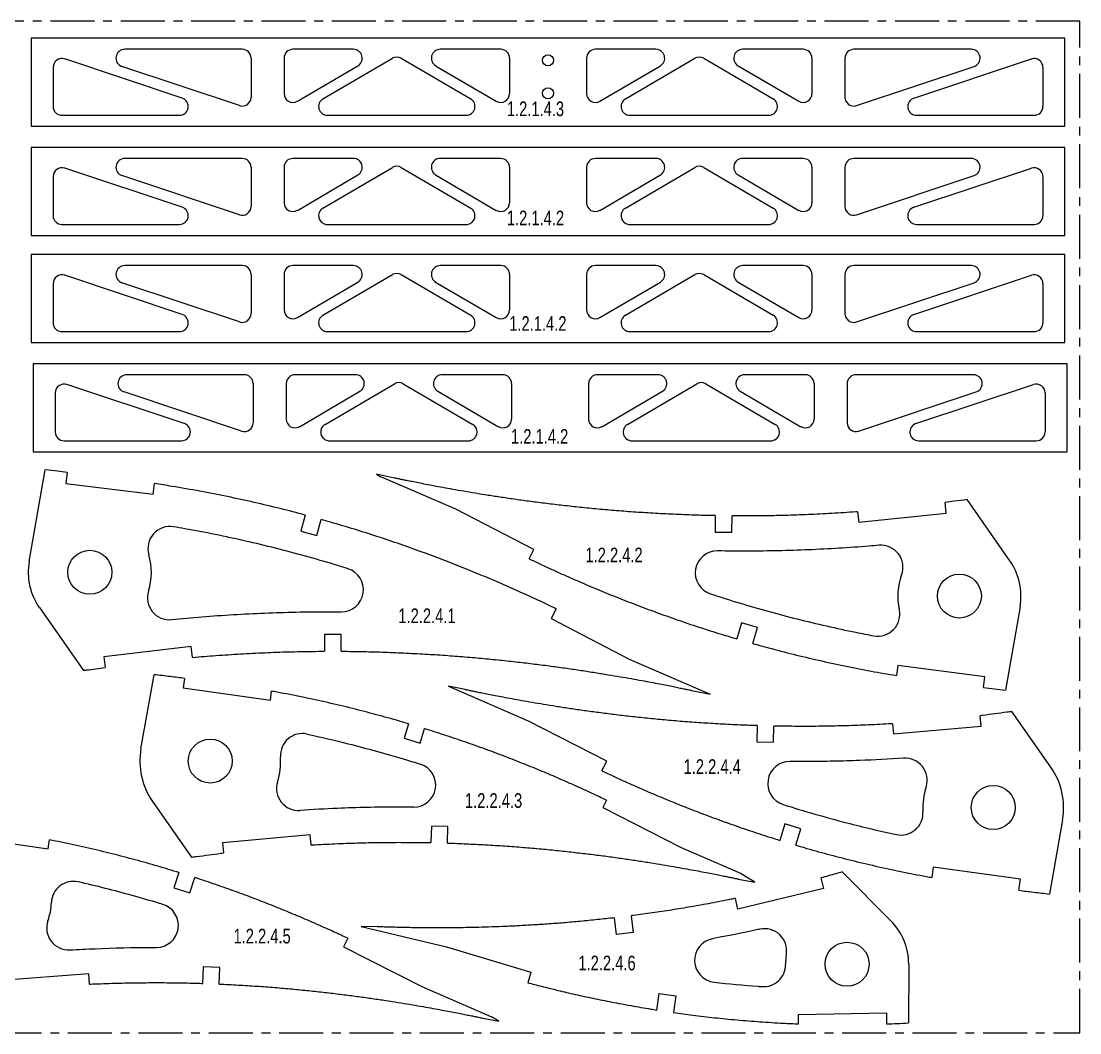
# Model space of a CAD drawing. Header units: inches. Extents: x 0 to 23.8, y 0 to 11.8.
# Drawn here: x 11.72 to 23.75, y 0.25 to 11.75 of the extents above; entities that cross this region are included whole.
import ezdxf

# ---------------------------------------------------------------- set-up
doc = ezdxf.new("R2010")
doc.units = ezdxf.units.IN
doc.header["$MEASUREMENT"] = 0
doc.linetypes.add('CENTERX2', pattern=[0.8, 0.5, -0.1, 0.1, -0.1])
doc.layers.add('PART_NAMES', color=1, linetype='Continuous')
doc.styles.add('SLDTEXTSTYLE0', font='TXT', dxfattribs={"width": 0.75})

msp = doc.modelspace()

# ---------------------------------------------------------------- linework, layer by layer
at = {"color": 7, "linetype": 'CENTERX2', "lineweight": 18}
for p, q in [((23.75, 11.75), (0.25, 11.75)), ((23.75, 0.25), (23.75, 11.75)), ((0.25, 0.25), (23.75, 0.25))]:
    msp.add_line(p, q, dxfattribs=at)
at = {"color": 7, "linetype": 'Continuous', "lineweight": 25}
for p, q in [((23.581, 11.555), (11.831, 11.555)), ((11.831, 11.555), (11.831, 10.555)), ((23.581, 10.555), (23.581, 11.555)), ((13.549, 10.875), (12.213, 11.32)), ((14.231, 11.43), (12.895, 11.43)), ((14.331, 11.33), (14.331, 10.885)), ((14.706, 11.33), (14.706, 10.927)), ((15.495, 11.43), (14.806, 11.43)), ((15.148, 10.866), (15.937, 11.328)), ((16.038, 11.328), (16.827, 10.866)), ((17.169, 11.43), (16.48, 11.43)), ((17.269, 11.33), (17.269, 10.927)), ((18.144, 11.33), (18.144, 10.927)), ((18.932, 11.43), (18.244, 11.43)), ((18.586, 10.866), (19.374, 11.328)), ((19.475, 11.328), (20.264, 10.866)), ((20.606, 11.43), (19.917, 11.43)), ((20.706, 11.33), (20.706, 10.927)), ((21.081, 11.33), (21.081, 10.885)), ((22.517, 11.43), (21.181, 11.43)), ((21.863, 10.875), (23.2, 11.32)), ((12.081, 11.225), (12.081, 10.78)), ((14.2, 10.79), (12.863, 11.235)), ((14.857, 10.841), (15.545, 11.244)), ((16.429, 11.244), (17.118, 10.841)), ((18.294, 10.841), (18.983, 11.244)), ((19.867, 11.244), (20.556, 10.841)), ((21.213, 10.79), (22.549, 11.235)), ((23.331, 11.225), (23.331, 10.78)), ((12.181, 10.68), (13.517, 10.68)), ((15.199, 10.68), (16.776, 10.68)), ((18.636, 10.68), (20.214, 10.68)), ((21.895, 10.68), (23.231, 10.68)), ((11.831, 10.555), (23.581, 10.555)), ((23.581, 10.314), (11.831, 10.314)), ((11.831, 10.314), (11.831, 9.314)), ((23.581, 9.314), (23.581, 10.314)), ((14.231, 10.189), (12.895, 10.189)), ((15.495, 10.189), (14.806, 10.189)), ((17.169, 10.189), (16.48, 10.189)), ((18.932, 10.189), (18.244, 10.189)), ((20.606, 10.189), (19.917, 10.189)), ((22.517, 10.189), (21.181, 10.189)), ((13.549, 9.634), (12.213, 10.079)), ((14.2, 9.549), (12.863, 9.994)), ((14.331, 10.089), (14.331, 9.643)), ((14.706, 10.089), (14.706, 9.686)), ((14.857, 9.599), (15.545, 10.003)), ((15.148, 9.625), (15.937, 10.087)), ((16.038, 10.087), (16.827, 9.625)), ((16.429, 10.003), (17.118, 9.599)), ((17.269, 10.089), (17.269, 9.686)), ((18.144, 10.089), (18.144, 9.686)), ((18.294, 9.599), (18.983, 10.003)), ((18.586, 9.625), (19.374, 10.087)), ((19.475, 10.087), (20.264, 9.625)), ((19.867, 10.003), (20.556, 9.599)), ((20.706, 10.089), (20.706, 9.686)), ((21.081, 10.089), (21.081, 9.643)), ((21.213, 9.549), (22.549, 9.994)), ((21.863, 9.634), (23.2, 10.079)), ((12.081, 9.984), (12.081, 9.539)), ((23.331, 9.984), (23.331, 9.539)), ((12.181, 9.439), (13.517, 9.439)), ((15.199, 9.439), (16.776, 9.439)), ((18.636, 9.439), (20.214, 9.439)), ((21.895, 9.439), (23.231, 9.439)), ((11.831, 9.314), (23.581, 9.314)), ((23.581, 9.096), (11.831, 9.096)), ((11.831, 9.096), (11.831, 8.096)), ((23.581, 8.096), (23.581, 9.096)), ((14.231, 8.971), (12.895, 8.971)), ((15.495, 8.971), (14.806, 8.971)), ((17.169, 8.971), (16.48, 8.971)), ((18.932, 8.971), (18.244, 8.971)), ((20.606, 8.971), (19.917, 8.971)), ((22.517, 8.971), (21.181, 8.971)), ((13.549, 8.416), (12.213, 8.861)), ((14.331, 8.871), (14.331, 8.426)), ((14.706, 8.871), (14.706, 8.468)), ((14.857, 8.382), (15.545, 8.785)), ((15.148, 8.407), (15.937, 8.869)), ((16.038, 8.869), (16.827, 8.407)), ((16.429, 8.785), (17.118, 8.382)), ((17.269, 8.871), (17.269, 8.468)), ((18.144, 8.871), (18.144, 8.468)), ((18.294, 8.382), (18.983, 8.785)), ((18.586, 8.407), (19.374, 8.869)), ((19.475, 8.869), (20.264, 8.407)), ((19.867, 8.785), (20.556, 8.382)), ((20.706, 8.871), (20.706, 8.468)), ((21.081, 8.871), (21.081, 8.426)), ((21.863, 8.416), (23.2, 8.861)), ((12.081, 8.766), (12.081, 8.321)), ((14.2, 8.331), (12.863, 8.776)), ((21.213, 8.331), (22.549, 8.776)), ((23.331, 8.766), (23.331, 8.321)), ((12.181, 8.221), (13.517, 8.221)), ((15.199, 8.221), (16.776, 8.221)), ((18.636, 8.221), (20.214, 8.221)), ((21.895, 8.221), (23.231, 8.221)), ((11.831, 8.096), (23.581, 8.096)), ((23.605, 7.855), (11.855, 7.855)), ((11.855, 7.855), (11.855, 6.855)), ((23.605, 6.855), (23.605, 7.855)), ((14.255, 7.73), (12.918, 7.73)), ((15.518, 7.73), (14.83, 7.73)), ((17.192, 7.73), (16.503, 7.73)), ((18.956, 7.73), (18.267, 7.73)), ((20.63, 7.73), (19.941, 7.73)), ((22.541, 7.73), (21.205, 7.73)), ((13.572, 7.175), (12.236, 7.62)), ((14.355, 7.63), (14.355, 7.185)), ((14.73, 7.63), (14.73, 7.227)), ((15.172, 7.166), (15.96, 7.628)), ((16.061, 7.628), (16.85, 7.166)), ((17.292, 7.63), (17.292, 7.227)), ((18.167, 7.63), (18.167, 7.227)), ((18.609, 7.166), (19.398, 7.628)), ((19.499, 7.628), (20.288, 7.166)), ((20.73, 7.63), (20.73, 7.227)), ((21.105, 7.63), (21.105, 7.185)), ((21.887, 7.175), (23.223, 7.62)), ((12.105, 7.525), (12.105, 7.08)), ((14.223, 7.09), (12.887, 7.535)), ((14.88, 7.14), (15.569, 7.544)), ((16.453, 7.544), (17.142, 7.14)), ((18.318, 7.14), (19.006, 7.544)), ((19.89, 7.544), (20.579, 7.14)), ((21.236, 7.09), (22.572, 7.535)), ((23.355, 7.525), (23.355, 7.08)), ((12.205, 6.98), (13.541, 6.98)), ((15.222, 6.98), (16.8, 6.98)), ((18.66, 6.98), (20.237, 6.98)), ((21.918, 6.98), (23.255, 6.98)), ((11.855, 6.855), (23.605, 6.855)), ((11.809, 5.607), (11.992, 6.649)), ((12.241, 6.62), (12.226, 6.496)), ((15.758, 6.6), (15.806, 6.57)), ((15.962, 6.557), (15.758, 6.6)), ((16.657, 6.201), (15.806, 6.57)), ((12.226, 6.496), (13.218, 6.375)), ((13.218, 6.375), (13.233, 6.493)), ((22.232, 6.158), (22.219, 6.278)), ((22.955, 5.617), (22.468, 6.311)), ((17.545, 5.743), (16.657, 6.201)), ((21.225, 6.174), (21.237, 6.055)), ((21.237, 6.055), (22.232, 6.158)), ((14.945, 6.136), (14.895, 5.952)), ((15.078, 5.902), (15.128, 6.085)), ((19.607, 6.129), (19.604, 5.942)), ((19.794, 5.94), (19.797, 6.126)), ((14.895, 5.952), (15.078, 5.902)), ((19.604, 5.942), (19.794, 5.94)), ((17.492, 5.639), (17.545, 5.743)), ((11.925, 5.084), (12.425, 4.37)), ((17.8, 5.069), (17.742, 4.958)), ((23.071, 5.094), (22.904, 4.147)), ((17.742, 4.958), (18.63, 4.497)), ((19.903, 4.909), (19.851, 4.728)), ((20.085, 4.856), (19.903, 4.909)), ((20.033, 4.676), (20.085, 4.856)), ((15.356, 4.777), (15.166, 4.777)), ((15.166, 4.777), (15.166, 4.587)), ((15.356, 4.587), (15.356, 4.777)), ((13.651, 4.642), (12.658, 4.526)), ((13.666, 4.518), (13.651, 4.642)), ((12.658, 4.526), (12.672, 4.402)), ((18.63, 4.497), (19.547, 4.098)), ((21.68, 4.427), (21.665, 4.312)), ((22.671, 4.298), (21.68, 4.427)), ((13.079, 3.478), (13.228, 4.321)), ((13.576, 4.279), (13.561, 4.17)), ((22.655, 4.176), (22.671, 4.298)), ((13.561, 4.17), (14.551, 4.033)), ((14.551, 4.033), (14.565, 4.134)), ((16.575, 4.189), (16.578, 4.187)), ((16.765, 4.151), (16.575, 4.189)), ((17.485, 3.794), (16.578, 4.187)), ((19.337, 4.143), (19.547, 4.098)), ((22.628, 3.736), (22.618, 3.855)), ((23.422, 3.269), (22.979, 3.902)), ((16.12, 3.763), (16.07, 3.599)), ((18.375, 3.339), (17.485, 3.794)), ((20.083, 3.742), (20.078, 3.558)), ((20.268, 3.553), (20.273, 3.737)), ((21.622, 3.764), (21.633, 3.647)), ((21.633, 3.647), (22.628, 3.736)), ((16.252, 3.544), (16.302, 3.708)), ((16.07, 3.599), (16.252, 3.544)), ((20.078, 3.558), (20.268, 3.553)), ((18.319, 3.228), (18.375, 3.339)), ((18.372, 2.894), (18.329, 2.811)), ((13.212, 2.88), (13.655, 2.247)), ((18.329, 2.811), (19.22, 2.355)), ((23.554, 2.672), (23.406, 1.828)), ((16.38, 2.6), (16.375, 2.412)), ((16.569, 2.595), (16.38, 2.6)), ((16.565, 2.407), (16.569, 2.595)), ((20.399, 2.624), (20.342, 2.438)), ((20.581, 2.569), (20.399, 2.624)), ((20.524, 2.383), (20.581, 2.569)), ((11.037, 2.485), (12.026, 2.34)), ((12.026, 2.34), (12.041, 2.444)), ((15.002, 2.502), (14.007, 2.41)), ((14.007, 2.41), (14.018, 2.295)), ((15.013, 2.385), (15.002, 2.502)), ((19.22, 2.355), (19.892, 2.064)), ((13.51, 2.072), (13.455, 1.899)), ((19.894, 2.062), (19.892, 2.064)), ((20.058, 1.961), (19.894, 2.062)), ((21.601, 1.524), (21.048, 2.079)), ((22.085, 2.134), (22.069, 2.015)), ((23.076, 1.996), (22.085, 2.134)), ((13.636, 1.842), (13.691, 2.015)), ((19.868, 1.998), (20.058, 1.961)), ((20.807, 2.011), (20.836, 1.889)), ((23.058, 1.87), (23.076, 1.996)), ((13.455, 1.899), (13.636, 1.842)), ((20.836, 1.889), (19.864, 1.656)), ((19.835, 1.777), (19.835, 1.778)), ((19.864, 1.656), (19.835, 1.777)), ((18.651, 1.581), (18.674, 1.392)), ((18.651, 1.581), (18.651, 1.581)), ((15.582, 1.46), (15.584, 1.46)), ((15.765, 1.455), (15.582, 1.46)), ((15.584, 1.46), (16.554, 1.229)), ((18.462, 1.558), (18.462, 1.558)), ((18.485, 1.369), (18.462, 1.558)), ((15.429, 1.325), (15.38, 1.227)), ((18.674, 1.392), (18.485, 1.369)), ((15.38, 1.227), (16.271, 0.775)), ((16.554, 1.229), (17.511, 0.939)), ((13.786, 0.999), (13.779, 0.812)), ((13.976, 0.992), (13.786, 0.999)), ((13.969, 0.805), (13.976, 0.992)), ((21.805, 1.029), (21.804, 0.362)), ((12.487, 0.922), (11.49, 0.845)), ((12.496, 0.804), (12.487, 0.922)), ((17.511, 0.939), (17.475, 0.82)), ((16.271, 0.775), (17.065, 0.432)), ((18.943, 0.509), (18.971, 0.697)), ((18.971, 0.697), (19.159, 0.669)), ((19.159, 0.669), (19.131, 0.481)), ((16.964, 0.417), (17.148, 0.381)), ((17.148, 0.381), (17.065, 0.432)), ((20.552, 0.458), (21.552, 0.476)), ((20.554, 0.352), (20.552, 0.458)), ((21.552, 0.476), (21.554, 0.351))]:
    msp.add_line(p, q, dxfattribs=at)
for centre, radius in [((17.706, 11.305), 0.0625), ((17.706, 10.93), 0.0625), ((12.498, 5.485), 0.25), ((22.381, 5.215), 0.25), ((13.867, 3.339), 0.25), ((22.766, 2.811), 0.25), ((21.105, 1.03), 0.25)]:
    msp.add_circle(centre, radius, dxfattribs=at)
for centre, radius, start, end in [((12.181, 11.225), 0.1, 71.5651, 180), ((12.895, 11.33), 0.1, 90, 251.5651), ((14.231, 11.33), 0.1, 0, 90), ((14.806, 11.33), 0.1, 90, 180), ((15.495, 11.33), 0.1, 300.3432, 90), ((15.987, 11.242), 0.1, 59.6568, 120.3432), ((16.48, 11.33), 0.1, 90, 239.6568), ((17.169, 11.33), 0.1, 0, 90), ((18.244, 11.33), 0.1, 90, 180), ((18.932, 11.33), 0.1, 300.3432, 90), ((19.425, 11.242), 0.1, 59.6568, 120.3432), ((19.917, 11.33), 0.1, 90, 239.6568), ((20.606, 11.33), 0.1, 0, 90), ((21.181, 11.33), 0.1, 90, 180), ((22.517, 11.33), 0.1, 288.4349, 90), ((23.231, 11.225), 0.1, 0, 108.4349), ((13.517, 10.78), 0.1, 270, 71.5651), ((14.231, 10.885), 0.1, 251.5651, 0), ((14.806, 10.927), 0.1, 180, 300.3432), ((15.199, 10.78), 0.1, 120.3432, 270), ((16.776, 10.78), 0.1, 270, 59.6568), ((17.169, 10.927), 0.1, 239.6568, 0), ((18.244, 10.927), 0.1, 180, 300.3432), ((18.636, 10.78), 0.1, 120.3432, 270), ((20.214, 10.78), 0.1, 270, 59.6568), ((20.606, 10.927), 0.1, 239.6568, 0), ((21.181, 10.885), 0.1, 180, 288.4349), ((21.895, 10.78), 0.1, 108.4349, 270), ((12.181, 10.78), 0.1, 180, 270), ((23.231, 10.78), 0.1, 270, 0), ((12.895, 10.089), 0.1, 90, 251.5651), ((14.231, 10.089), 0.1, 0, 90), ((14.806, 10.089), 0.1, 90, 180), ((15.495, 10.089), 0.1, 300.3432, 90), ((16.48, 10.089), 0.1, 90, 239.6568), ((17.169, 10.089), 0.1, 0, 90), ((18.244, 10.089), 0.1, 90, 180), ((18.932, 10.089), 0.1, 300.3432, 90), ((19.917, 10.089), 0.1, 90, 239.6568), ((20.606, 10.089), 0.1, 0, 90), ((21.181, 10.089), 0.1, 90, 180), ((22.517, 10.089), 0.1, 288.4349, 90), ((12.181, 9.984), 0.1, 71.5651, 180), ((15.987, 10.001), 0.1, 59.6568, 120.3432), ((19.425, 10.001), 0.1, 59.6568, 120.3432), ((23.231, 9.984), 0.1, 0, 108.4349), ((13.517, 9.539), 0.1, 270, 71.5651), ((14.231, 9.643), 0.1, 251.5651, 0), ((14.806, 9.686), 0.1, 180, 300.3432), ((17.169, 9.686), 0.1, 239.6568, 0), ((18.244, 9.686), 0.1, 180, 300.3432), ((20.606, 9.686), 0.1, 239.6568, 0), ((21.181, 9.643), 0.1, 180, 288.4349), ((21.895, 9.539), 0.1, 108.4349, 270), ((12.181, 9.539), 0.1, 180, 270), ((15.199, 9.539), 0.1, 120.3432, 270), ((16.776, 9.539), 0.1, 270, 59.6568), ((18.636, 9.539), 0.1, 120.3432, 270), ((20.214, 9.539), 0.1, 270, 59.6568), ((23.231, 9.539), 0.1, 270, 0), ((12.895, 8.871), 0.1, 90, 251.5651), ((14.231, 8.871), 0.1, 0, 90), ((14.806, 8.871), 0.1, 90, 180), ((15.495, 8.871), 0.1, 300.3432, 90), ((16.48, 8.871), 0.1, 90, 239.6568), ((17.169, 8.871), 0.1, 0, 90), ((18.244, 8.871), 0.1, 90, 180), ((18.932, 8.871), 0.1, 300.3432, 90), ((19.917, 8.871), 0.1, 90, 239.6568), ((20.606, 8.871), 0.1, 0, 90), ((21.181, 8.871), 0.1, 90, 180), ((22.517, 8.871), 0.1, 288.4349, 90), ((12.181, 8.766), 0.1, 71.5651, 180), ((15.987, 8.783), 0.1, 59.6568, 120.3432), ((19.425, 8.783), 0.1, 59.6568, 120.3432), ((23.231, 8.766), 0.1, 0, 108.4349), ((14.231, 8.426), 0.1, 251.5651, 0), ((14.806, 8.468), 0.1, 180, 300.3432), ((17.169, 8.468), 0.1, 239.6568, 0), ((18.244, 8.468), 0.1, 180, 300.3432), ((20.606, 8.468), 0.1, 239.6568, 0), ((21.181, 8.426), 0.1, 180, 288.4349), ((12.181, 8.321), 0.1, 180, 270), ((13.517, 8.321), 0.1, 270, 71.5651), ((15.199, 8.321), 0.1, 120.3432, 270), ((16.776, 8.321), 0.1, 270, 59.6568), ((18.636, 8.321), 0.1, 120.3432, 270), ((20.214, 8.321), 0.1, 270, 59.6568), ((21.895, 8.321), 0.1, 108.4349, 270), ((23.231, 8.321), 0.1, 270, 0), ((12.918, 7.63), 0.1, 90, 251.5651), ((14.255, 7.63), 0.1, 0, 90), ((14.83, 7.63), 0.1, 90, 180), ((15.518, 7.63), 0.1, 300.3432, 90), ((16.503, 7.63), 0.1, 90, 239.6568), ((17.192, 7.63), 0.1, 0, 90), ((18.267, 7.63), 0.1, 90, 180), ((18.956, 7.63), 0.1, 300.3432, 90), ((19.941, 7.63), 0.1, 90, 239.6568), ((20.63, 7.63), 0.1, 0, 90), ((21.205, 7.63), 0.1, 90, 180), ((22.541, 7.63), 0.1, 288.4349, 90), ((12.205, 7.525), 0.1, 71.5651, 180), ((16.011, 7.542), 0.1, 59.6568, 120.3432), ((19.448, 7.542), 0.1, 59.6568, 120.3432), ((23.255, 7.525), 0.1, 0, 108.4349), ((14.83, 7.227), 0.1, 180, 300.3432), ((17.192, 7.227), 0.1, 239.6568, 0), ((18.267, 7.227), 0.1, 180, 300.3432), ((20.63, 7.227), 0.1, 239.6568, 0), ((13.541, 7.08), 0.1, 270, 71.5651), ((14.255, 7.185), 0.1, 251.5651, 0), ((15.222, 7.08), 0.1, 120.3432, 270), ((16.8, 7.08), 0.1, 270, 59.6568), ((18.66, 7.08), 0.1, 120.3432, 270), ((20.237, 7.08), 0.1, 270, 59.6568), ((21.205, 7.185), 0.1, 180, 288.4349), ((21.918, 7.08), 0.1, 108.4349, 270), ((12.205, 7.08), 0.1, 180, 270), ((23.255, 7.08), 0.1, 270, 0), ((13.409, 5.756), 0.25, 80.3223, 196.5674), ((21.49, 5.543), 0.25, 339.8123, 95.0013), ((12.498, 5.485), 0.7, 342.2709, 16.5674), ((19.629, 5.478), 0.25, 89.0369, 251.8803), ((12.498, 5.485), 0.7, 170, 215), ((22.381, 5.215), 0.7, 350, 35), ((15.358, 5.287), 0.25, 269.6386, 72.6258), ((22.381, 5.215), 0.7, 159.8123, 192.5368), ((13.403, 5.196), 0.25, 162.2709, 275.7178), ((21.454, 5.009), 0.25, 259.3262, 12.5368), ((14.915, 3.402), 0.25, 77.7815, 183.4316), ((13.867, 3.339), 0.8, 170, 215), ((13.867, 3.339), 0.8, 342.7521, 3.4316), ((21.764, 3.122), 0.25, 342.7509, 93.8136), ((16.18, 3.065), 0.25, 269.4878, 72.4387), ((20.453, 3.084), 0.25, 89.4899, 252.4409), ((22.766, 2.811), 0.8, 350, 35), ((14.87, 3.027), 0.25, 162.7521, 273.8141), ((22.766, 2.811), 0.8, 162.7509, 183.4309), ((21.718, 2.748), 0.25, 257.7819, 3.4309), ((12.311, 1.722), 0.25, 77.1481, 177.9442), ((11.362, 1.756), 0.7, 340.6805, 357.9442), ((13.255, 1.471), 0.25, 269.9606, 73.0254), ((12.258, 1.442), 0.25, 160.6805, 273.3565), ((21.105, 1.03), 0.7, 359.9107, 44.9107), ((20.168, 1.184), 0.25, 350.6658, 102.3567), ((19.621, 1.074), 0.25, 100.3959, 263.5881), ((21.105, 1.03), 0.7, 170.6658, 180.2964), ((20.155, 1.025), 0.25, 265.933, 0.2964)]:
    msp.add_arc(centre, radius, start, end, dxfattribs=at)
for points, knots in [([(12.241, 6.62), (12.204, 6.625), (12.121, 6.634), (12.039, 6.644), (11.992, 6.649)], [0.32701733, 0.32701733, 0.32701733, 0.32701733, 0.33178411, 0.33779237, 0.33779237, 0.33779237, 0.33779237]), ([(19.607, 6.129), (19.537, 6.13), (19.388, 6.134), (19.161, 6.142), (18.93, 6.154), (18.705, 6.168), (18.488, 6.184), (18.277, 6.202), (18.074, 6.222), (17.878, 6.244), (17.691, 6.266), (17.512, 6.289), (17.341, 6.312), (17.18, 6.336), (17.028, 6.359), (16.885, 6.382), (16.751, 6.405), (16.628, 6.427), (16.514, 6.447), (16.411, 6.466), (16.319, 6.484), (16.236, 6.5), (16.165, 6.515), (16.104, 6.527), (16.054, 6.537), (16.015, 6.545), (15.988, 6.551), (15.971, 6.555), (15.963, 6.556), (15.962, 6.557)], [0.8297426, 0.8297426, 0.8297426, 0.8297426, 0.8394749, 0.8504814, 0.8612077, 0.8716393, 0.8817634, 0.8915636, 0.9010274, 0.910139, 0.918884, 0.9272493, 0.9352211, 0.9427847, 0.9499282, 0.9566385, 0.9629042, 0.9687123, 0.9740545, 0.9789184, 0.9832972, 0.9871802, 0.9905607, 0.9934334, 0.9957906, 0.9976296, 0.9989458, 0.9997366, 1, 1, 1, 1]), ([(14.945, 6.136), (14.851, 6.161), (14.659, 6.211), (14.365, 6.281), (14.06, 6.347), (13.749, 6.408), (13.472, 6.456), (13.299, 6.483), (13.233, 6.493)], [0.20847393, 0.20847393, 0.20847393, 0.20847393, 0.22101159, 0.23416183, 0.24758745, 0.26127682, 0.27522271, 0.28391494, 0.28391494, 0.28391494, 0.28391494]), ([(22.468, 6.311), (22.42, 6.305), (22.337, 6.294), (22.254, 6.283), (22.219, 6.278)], [0.69678413, 0.69678413, 0.69678413, 0.69678413, 0.70358182, 0.70843101, 0.70843101, 0.70843101, 0.70843101]), ([(21.225, 6.174), (21.218, 6.173), (21.12, 6.166), (20.934, 6.154), (20.666, 6.14), (20.403, 6.131), (20.144, 6.126), (19.943, 6.125), (19.828, 6.126), (19.797, 6.126)], [0.75474358, 0.75474358, 0.75474358, 0.75474358, 0.75572556, 0.76831995, 0.78072434, 0.79292653, 0.80491604, 0.81667908, 0.82094423, 0.82094423, 0.82094423, 0.82094423]), ([(17.8, 5.069), (17.783, 5.077), (17.706, 5.115), (17.564, 5.182), (17.372, 5.269), (17.17, 5.359), (16.959, 5.448), (16.739, 5.538), (16.51, 5.628), (16.272, 5.717), (16.024, 5.805), (15.769, 5.891), (15.504, 5.975), (15.29, 6.039), (15.163, 6.075), (15.128, 6.085)], [0.076928, 0.076928, 0.076928, 0.076928, 0.0793498, 0.0880629, 0.0971758, 0.1066781, 0.1165616, 0.1268143, 0.1374283, 0.1483936, 0.1596998, 0.1713381, 0.1832977, 0.1955696, 0.200285, 0.200285, 0.200285, 0.200285]), ([(15.432, 5.526), (15.384, 5.541), (15.111, 5.625), (14.61, 5.764), (14.038, 5.894), (13.651, 5.968), (13.493, 5.995), (13.451, 6.003)], [0.18058045, 0.18058045, 0.18058045, 0.18058045, 0.18733994, 0.21856326, 0.24978658, 0.26539825, 0.27110165, 0.27110165, 0.27110165, 0.27110165]), ([(21.468, 5.792), (21.43, 5.789), (21.163, 5.766), (20.667, 5.736), (20.092, 5.724), (19.748, 5.726), (19.633, 5.728)], [0.74507904, 0.74507904, 0.74507904, 0.74507904, 0.75019907, 0.78142419, 0.8126493, 0.82820575, 0.82820575, 0.82820575, 0.82820575]), ([(17.492, 5.639), (17.495, 5.638), (17.557, 5.608), (17.681, 5.549), (17.867, 5.464), (18.063, 5.378), (18.267, 5.291), (18.481, 5.204), (18.703, 5.117), (18.934, 5.03), (19.174, 4.945), (19.422, 4.861), (19.648, 4.789), (19.792, 4.746), (19.851, 4.728)], [0.0789047, 0.0789047, 0.0789047, 0.0789047, 0.0793498, 0.0880629, 0.0971758, 0.1066781, 0.1165616, 0.1268143, 0.1374283, 0.1483936, 0.1596998, 0.1713381, 0.1832977, 0.191412, 0.191412, 0.191412, 0.191412]), ([(19.551, 5.241), (19.66, 5.205), (19.987, 5.102), (20.537, 4.95), (21.049, 4.833), (21.34, 4.776), (21.407, 4.763)], [0.17167726, 0.17167726, 0.17167726, 0.17167726, 0.18735667, 0.21858278, 0.24980889, 0.2592336, 0.2592336, 0.2592336, 0.2592336]), ([(13.428, 4.947), (13.542, 4.959), (13.894, 4.991), (14.484, 5.027), (15.012, 5.038), (15.303, 5.037), (15.356, 5.037)], [0.73505991, 0.73505991, 0.73505991, 0.73505991, 0.75022228, 0.7814445, 0.81266671, 0.81965123, 0.81965123, 0.81965123, 0.81965123]), ([(13.666, 4.518), (13.754, 4.526), (13.936, 4.54), (14.209, 4.558), (14.485, 4.572), (14.757, 4.582), (14.983, 4.586), (15.119, 4.587), (15.166, 4.587)], [0.74377456, 0.74377456, 0.74377456, 0.74377456, 0.75572556, 0.76831995, 0.78072434, 0.79292653, 0.80491604, 0.81123849, 0.81123849, 0.81123849, 0.81123849]), ([(15.356, 4.587), (15.418, 4.587), (15.565, 4.585), (15.792, 4.58), (16.037, 4.57), (16.276, 4.558), (16.507, 4.544), (16.732, 4.527), (16.949, 4.508), (17.159, 4.488), (17.36, 4.466), (17.554, 4.443), (17.738, 4.419), (17.914, 4.395), (18.081, 4.371), (18.238, 4.346), (18.385, 4.322), (18.523, 4.299), (18.65, 4.277), (18.767, 4.256), (18.873, 4.236), (18.969, 4.218), (19.054, 4.201), (19.127, 4.186), (19.19, 4.173), (19.241, 4.163), (19.281, 4.155), (19.31, 4.149), (19.327, 4.145), (19.335, 4.143), (19.337, 4.143)], [0.8197722, 0.8197722, 0.8197722, 0.8197722, 0.8282035, 0.8394749, 0.8504814, 0.8612077, 0.8716393, 0.8817634, 0.8915636, 0.9010274, 0.910139, 0.918884, 0.9272493, 0.9352211, 0.9427847, 0.9499282, 0.9566385, 0.9629042, 0.9687123, 0.9740545, 0.9789184, 0.9832972, 0.9871802, 0.9905607, 0.9934334, 0.9957906, 0.9976296, 0.9989458, 0.9997366, 1, 1, 1, 1]), ([(20.033, 4.676), (20.093, 4.659), (20.246, 4.617), (20.495, 4.552), (20.783, 4.484), (21.078, 4.42), (21.373, 4.362), (21.569, 4.327), (21.665, 4.312)], [0.19985464, 0.19985464, 0.19985464, 0.19985464, 0.20814356, 0.22101159, 0.23416183, 0.24758745, 0.26127682, 0.27417496, 0.27417496, 0.27417496, 0.27417496]), ([(12.425, 4.37), (12.438, 4.371), (12.52, 4.382), (12.603, 4.393), (12.672, 4.402)], [0.68762683, 0.68762683, 0.68762683, 0.68762683, 0.68942286, 0.69885553, 0.69885553, 0.69885553, 0.69885553]), ([(13.576, 4.279), (13.521, 4.286), (13.405, 4.3), (13.289, 4.314), (13.228, 4.321)], [0.31002229, 0.31002229, 0.31002229, 0.31002229, 0.31768923, 0.3261278, 0.3261278, 0.3261278, 0.3261278]), ([(16.12, 3.763), (16.086, 3.773), (15.964, 3.809), (15.752, 3.868), (15.481, 3.938), (15.202, 4.005), (14.916, 4.067), (14.703, 4.109), (14.585, 4.13), (14.565, 4.134)], [0.19067167, 0.19067167, 0.19067167, 0.19067167, 0.1955696, 0.20814356, 0.22101159, 0.23416183, 0.24758745, 0.26127682, 0.2640961, 0.2640961, 0.2640961, 0.2640961]), ([(20.083, 3.742), (20.009, 3.744), (19.86, 3.75), (19.638, 3.761), (19.421, 3.775), (19.21, 3.79), (19.006, 3.808), (18.809, 3.827), (18.62, 3.848), (18.439, 3.869), (18.265, 3.892), (18.1, 3.914), (17.944, 3.937), (17.797, 3.96), (17.658, 3.982), (17.529, 4.004), (17.41, 4.025), (17.3, 4.045), (17.2, 4.064), (17.11, 4.081), (17.031, 4.096), (16.962, 4.11), (16.903, 4.122), (16.855, 4.132), (16.817, 4.14), (16.79, 4.146), (16.774, 4.149), (16.767, 4.15), (16.765, 4.151)], [0.8397951, 0.8397951, 0.8397951, 0.8397951, 0.8504814, 0.8612077, 0.8716393, 0.8817634, 0.8915636, 0.9010274, 0.910139, 0.918884, 0.9272493, 0.9352211, 0.9427847, 0.9499282, 0.9566385, 0.9629042, 0.9687123, 0.9740545, 0.9789184, 0.9832972, 0.9871802, 0.9905607, 0.9934334, 0.9957906, 0.9976296, 0.9989458, 0.9997366, 1, 1, 1, 1]), ([(22.979, 3.902), (22.96, 3.9), (22.849, 3.885), (22.728, 3.869), (22.627, 3.856), (22.618, 3.855)], [0.70082373, 0.70082373, 0.70082373, 0.70082373, 0.70358182, 0.71690756, 0.71825247, 0.71825247, 0.71825247, 0.71825247]), ([(21.622, 3.764), (21.607, 3.763), (21.505, 3.757), (21.318, 3.748), (21.064, 3.739), (20.813, 3.734), (20.568, 3.733), (20.388, 3.735), (20.29, 3.737), (20.273, 3.737)], [0.76610033, 0.76610033, 0.76610033, 0.76610033, 0.76831995, 0.78072434, 0.79292653, 0.80491604, 0.81667908, 0.82820352, 0.83070494, 0.83070494, 0.83070494, 0.83070494]), ([(14.968, 3.646), (15.125, 3.612), (15.495, 3.525), (15.924, 3.406), (16.195, 3.323), (16.256, 3.303)], [0.7587281, 0.7587281, 0.7587281, 0.7587281, 0.78142419, 0.8126493, 0.82164921, 0.82164921, 0.82164921, 0.82164921]), ([(18.372, 2.894), (18.317, 2.92), (18.202, 2.974), (18.024, 3.056), (17.835, 3.139), (17.637, 3.224), (17.43, 3.308), (17.215, 3.392), (16.992, 3.476), (16.76, 3.558), (16.529, 3.636), (16.375, 3.685), (16.302, 3.708)], [0.0796837, 0.0796837, 0.0796837, 0.0796837, 0.0880629, 0.0971758, 0.1066781, 0.1165616, 0.1268143, 0.1374283, 0.1483936, 0.1596998, 0.1713381, 0.1819492, 0.1819492, 0.1819492, 0.1819492]), ([(21.747, 3.371), (21.582, 3.36), (21.416, 3.352), (21.15, 3.342), (21.051, 3.339), (20.851, 3.335), (20.751, 3.334), (20.586, 3.334), (20.521, 3.334), (20.456, 3.334)], [0.8490431, 0.8490431, 0.8490431, 0.8490431, 0.875, 0.875, 0.890625, 0.890625, 0.90625, 0.90625, 0.91647312, 0.91647312, 0.91647312, 0.91647312]), ([(18.319, 3.228), (18.355, 3.211), (18.45, 3.166), (18.609, 3.094), (18.799, 3.01), (18.996, 2.926), (19.203, 2.841), (19.418, 2.757), (19.642, 2.673), (19.874, 2.591), (20.108, 2.512), (20.265, 2.462), (20.342, 2.438)], [0.08259729, 0.08259729, 0.08259729, 0.08259729, 0.08806291, 0.09717576, 0.10667811, 0.11656157, 0.12681428, 0.1374283, 0.14839362, 0.15969976, 0.17133813, 0.18245405, 0.18245405, 0.18245405, 0.18245405]), ([(16.178, 2.815), (16.113, 2.816), (15.825, 2.817), (15.394, 2.807), (15.029, 2.788), (14.886, 2.778)], [0.17820957, 0.17820957, 0.17820957, 0.17820957, 0.18734448, 0.21856856, 0.23861712, 0.23861712, 0.23861712, 0.23861712]), ([(20.378, 2.846), (20.617, 2.77), (20.859, 2.701), (21.289, 2.589), (21.477, 2.544), (21.665, 2.503)], [0.08536537, 0.08536537, 0.08536537, 0.08536537, 0.125, 0.125, 0.15547653, 0.15547653, 0.15547653, 0.15547653]), ([(13.51, 2.072), (13.502, 2.075), (13.411, 2.103), (13.236, 2.155), (12.981, 2.226), (12.718, 2.294), (12.449, 2.358), (12.222, 2.408), (12.086, 2.435), (12.041, 2.444)], [0.18208846, 0.18208846, 0.18208846, 0.18208846, 0.1832977, 0.1955696, 0.20814356, 0.22101159, 0.23416183, 0.24758745, 0.25402306, 0.25402306, 0.25402306, 0.25402306]), ([(15.013, 2.385), (15.028, 2.386), (15.129, 2.392), (15.315, 2.401), (15.57, 2.41), (15.82, 2.415), (16.066, 2.416), (16.25, 2.414), (16.353, 2.413), (16.375, 2.412)], [0.76618815, 0.76618815, 0.76618815, 0.76618815, 0.76831995, 0.78072434, 0.79292653, 0.80491604, 0.81667908, 0.82820352, 0.83139745, 0.83139745, 0.83139745, 0.83139745]), ([(16.565, 2.407), (16.634, 2.405), (16.779, 2.399), (16.995, 2.388), (17.213, 2.375), (17.424, 2.359), (17.628, 2.341), (17.824, 2.322), (18.014, 2.301), (18.195, 2.28), (18.368, 2.258), (18.533, 2.235), (18.689, 2.212), (18.837, 2.189), (18.975, 2.167), (19.104, 2.145), (19.224, 2.124), (19.333, 2.104), (19.433, 2.086), (19.523, 2.068), (19.603, 2.053), (19.672, 2.039), (19.731, 2.027), (19.779, 2.017), (19.816, 2.009), (19.843, 2.004), (19.859, 2), (19.867, 1.999), (19.868, 1.998)], [0.8404876, 0.8404876, 0.8404876, 0.8404876, 0.8504814, 0.8612077, 0.8716393, 0.8817634, 0.8915636, 0.9010274, 0.910139, 0.918884, 0.9272493, 0.9352211, 0.9427847, 0.9499282, 0.9566385, 0.9629042, 0.9687123, 0.9740545, 0.9789184, 0.9832972, 0.9871802, 0.9905607, 0.9934334, 0.9957906, 0.9976296, 0.9989458, 0.9997366, 1, 1, 1, 1]), ([(13.655, 2.247), (13.674, 2.25), (13.785, 2.264), (13.906, 2.281), (14.008, 2.293), (14.018, 2.295)], [0.70082373, 0.70082373, 0.70082373, 0.70082373, 0.70358182, 0.71690756, 0.71834029, 0.71834029, 0.71834029, 0.71834029]), ([(20.524, 2.383), (20.555, 2.374), (20.673, 2.339), (20.882, 2.281), (21.153, 2.211), (21.431, 2.145), (21.717, 2.083), (21.93, 2.041), (22.048, 2.019), (22.069, 2.015)], [0.19117651, 0.19117651, 0.19117651, 0.19117651, 0.1955696, 0.20814356, 0.22101159, 0.23416183, 0.24758745, 0.26127682, 0.2641247, 0.2641247, 0.2641247, 0.2641247]), ([(21.048, 2.079), (21.025, 2.072), (20.945, 2.049), (20.865, 2.027), (20.807, 2.011)], [0.72642313, 0.72642313, 0.72642313, 0.72642313, 0.73000927, 0.7392261, 0.7392261, 0.7392261, 0.7392261]), ([(13.328, 1.71), (13.315, 1.714), (13.098, 1.78), (12.778, 1.868), (12.469, 1.943), (12.367, 1.966)], [0.18533133, 0.18533133, 0.18533133, 0.18533133, 0.18734433, 0.21856838, 0.23390879, 0.23390879, 0.23390879, 0.23390879]), ([(15.429, 1.325), (15.405, 1.336), (15.323, 1.375), (15.18, 1.44), (14.997, 1.521), (14.805, 1.602), (14.605, 1.684), (14.397, 1.766), (14.181, 1.847), (13.956, 1.926), (13.792, 1.982), (13.703, 2.011), (13.691, 2.015)], [0.08426435, 0.08426435, 0.08426435, 0.08426435, 0.08806291, 0.09717576, 0.10667811, 0.11656157, 0.12681428, 0.1374283, 0.14839362, 0.15969976, 0.17133813, 0.17307419, 0.17307419, 0.17307419, 0.17307419]), ([(23.058, 1.87), (23.113, 1.863), (23.229, 1.849), (23.345, 1.835), (23.406, 1.828)], [0.3100503, 0.3100503, 0.3100503, 0.3100503, 0.31768923, 0.3261278, 0.3261278, 0.3261278, 0.3261278]), ([(19.835, 1.778), (19.819, 1.774), (19.727, 1.756), (19.559, 1.723), (19.333, 1.682), (19.111, 1.646), (18.893, 1.613), (18.74, 1.592), (18.66, 1.582), (18.651, 1.581)], [0.79044157, 0.79044157, 0.79044157, 0.79044157, 0.79292653, 0.80491604, 0.81667908, 0.82820352, 0.8394749, 0.85048136, 0.85191402, 0.85191402, 0.85191402, 0.85191402]), ([(18.462, 1.558), (18.398, 1.55), (18.268, 1.536), (18.074, 1.517), (17.883, 1.5), (17.699, 1.486), (17.521, 1.475), (17.351, 1.465), (17.188, 1.458), (17.032, 1.452), (16.885, 1.448), (16.745, 1.445), (16.615, 1.444), (16.492, 1.443), (16.379, 1.443), (16.275, 1.444), (16.18, 1.445), (16.094, 1.446), (16.019, 1.448), (15.953, 1.45), (15.897, 1.451), (15.851, 1.452), (15.815, 1.454), (15.789, 1.454), (15.774, 1.455), (15.767, 1.455), (15.765, 1.455)], [0.8616436, 0.8616436, 0.8616436, 0.8616436, 0.8716393, 0.8817634, 0.8915636, 0.9010274, 0.910139, 0.918884, 0.9272493, 0.9352211, 0.9427847, 0.9499282, 0.9566385, 0.9629042, 0.9687123, 0.9740545, 0.9789184, 0.9832972, 0.9871802, 0.9905607, 0.9934334, 0.9957906, 0.9976296, 0.9989458, 0.9997366, 1, 1, 1, 1]), ([(20.114, 1.428), (20.107, 1.426), (19.928, 1.387), (19.748, 1.351), (19.576, 1.32)], [0.78029767, 0.78029767, 0.78029767, 0.78029767, 0.78144792, 0.80771836, 0.80771836, 0.80771836, 0.80771836]), ([(12.273, 1.192), (12.368, 1.198), (12.678, 1.213), (13.005, 1.221), (13.238, 1.221), (13.255, 1.221)], [0.76768753, 0.76768753, 0.76768753, 0.76768753, 0.78143917, 0.81266214, 0.81510076, 0.81510076, 0.81510076, 0.81510076]), ([(12.496, 0.804), (12.517, 0.805), (12.621, 0.809), (12.805, 0.815), (13.047, 0.82), (13.285, 0.821), (13.518, 0.819), (13.682, 0.815), (13.768, 0.812), (13.779, 0.812)], [0.77759439, 0.77759439, 0.77759439, 0.77759439, 0.78072434, 0.79292653, 0.80491604, 0.81667908, 0.82820352, 0.8394749, 0.84104996, 0.84104996, 0.84104996, 0.84104996]), ([(13.969, 0.805), (13.969, 0.805), (14.042, 0.802), (14.184, 0.794), (14.395, 0.781), (14.599, 0.766), (14.796, 0.749), (14.986, 0.73), (15.169, 0.71), (15.345, 0.689), (15.513, 0.668), (15.672, 0.646), (15.823, 0.624), (15.966, 0.602), (16.1, 0.58), (16.225, 0.559), (16.34, 0.539), (16.447, 0.519), (16.543, 0.501), (16.63, 0.485), (16.707, 0.47), (16.774, 0.456), (16.831, 0.445), (16.878, 0.435), (16.914, 0.428), (16.94, 0.422), (16.956, 0.419), (16.963, 0.417), (16.964, 0.417)], [0.8504441, 0.8504441, 0.8504441, 0.8504441, 0.8504814, 0.8612077, 0.8716393, 0.8817634, 0.8915636, 0.9010274, 0.910139, 0.918884, 0.9272493, 0.9352211, 0.9427847, 0.9499282, 0.9566385, 0.9629042, 0.9687123, 0.9740545, 0.9789184, 0.9832972, 0.9871802, 0.9905607, 0.9934334, 0.9957906, 0.9976296, 0.9989458, 0.9997366, 1, 1, 1, 1]), ([(17.475, 0.82), (17.527, 0.806), (17.641, 0.777), (17.821, 0.732), (18.016, 0.686), (18.22, 0.642), (18.432, 0.599), (18.651, 0.558), (18.823, 0.529), (18.921, 0.513), (18.943, 0.509)], [0.08928788, 0.08928788, 0.08928788, 0.08928788, 0.09717576, 0.10667811, 0.11656157, 0.12681428, 0.1374283, 0.14839362, 0.15969976, 0.16305629, 0.16305629, 0.16305629, 0.16305629]), ([(19.593, 0.825), (19.76, 0.807), (19.941, 0.79), (20.123, 0.777), (20.137, 0.776)], [0.19306032, 0.19306032, 0.19306032, 0.19306032, 0.21855996, 0.22072921, 0.22072921, 0.22072921, 0.22072921]), ([(19.131, 0.481), (19.204, 0.471), (19.36, 0.45), (19.601, 0.421), (19.856, 0.396), (20.117, 0.375), (20.35, 0.361), (20.497, 0.354), (20.554, 0.352)], [0.17239275, 0.17239275, 0.17239275, 0.17239275, 0.1832977, 0.1955696, 0.20814356, 0.22101159, 0.23416183, 0.24263611, 0.24263611, 0.24263611, 0.24263611]), ([(21.554, 0.351), (21.635, 0.354), (21.719, 0.358), (21.802, 0.362), (21.804, 0.362)], [0.29179457, 0.29179457, 0.29179457, 0.29179457, 0.3037712, 0.3040795, 0.3040795, 0.3040795, 0.3040795])]:
    msp.add_open_spline(points, degree=3, knots=knots, dxfattribs=at)
msp.add_open_spline([(22.655, 4.176), (22.738, 4.166), (22.821, 4.157), (22.904, 4.147)], degree=3, dxfattribs=at)

# ---------------------------------------------------------------- texts
at = {"layer": 'PART_NAMES', "char_height": 0.1667, "attachment_point": 1, "style": 'SLDTEXTSTYLE0'}
for s, insert in [('1.2.1.4.3', (17.238, 10.837)), ('1.2.1.4.2', (17.238, 9.596)), ('1.2.1.4.2', (17.265, 8.397)), ('1.2.1.4.2', (17.285, 7.113)), ('1.2.2.4.2', (18.131, 5.765)), ('1.2.2.4.1', (16.005, 5.074)), ('1.2.2.4.4', (19.247, 3.36)), ('1.2.2.4.3', (16.762, 2.974)), ('1.2.2.4.5', (14.131, 1.433)), ('1.2.2.4.6', (18.051, 1.127))]:
    msp.add_mtext(s, dxfattribs=dict(at, insert=insert))

doc.saveas('drawing.dxf')
